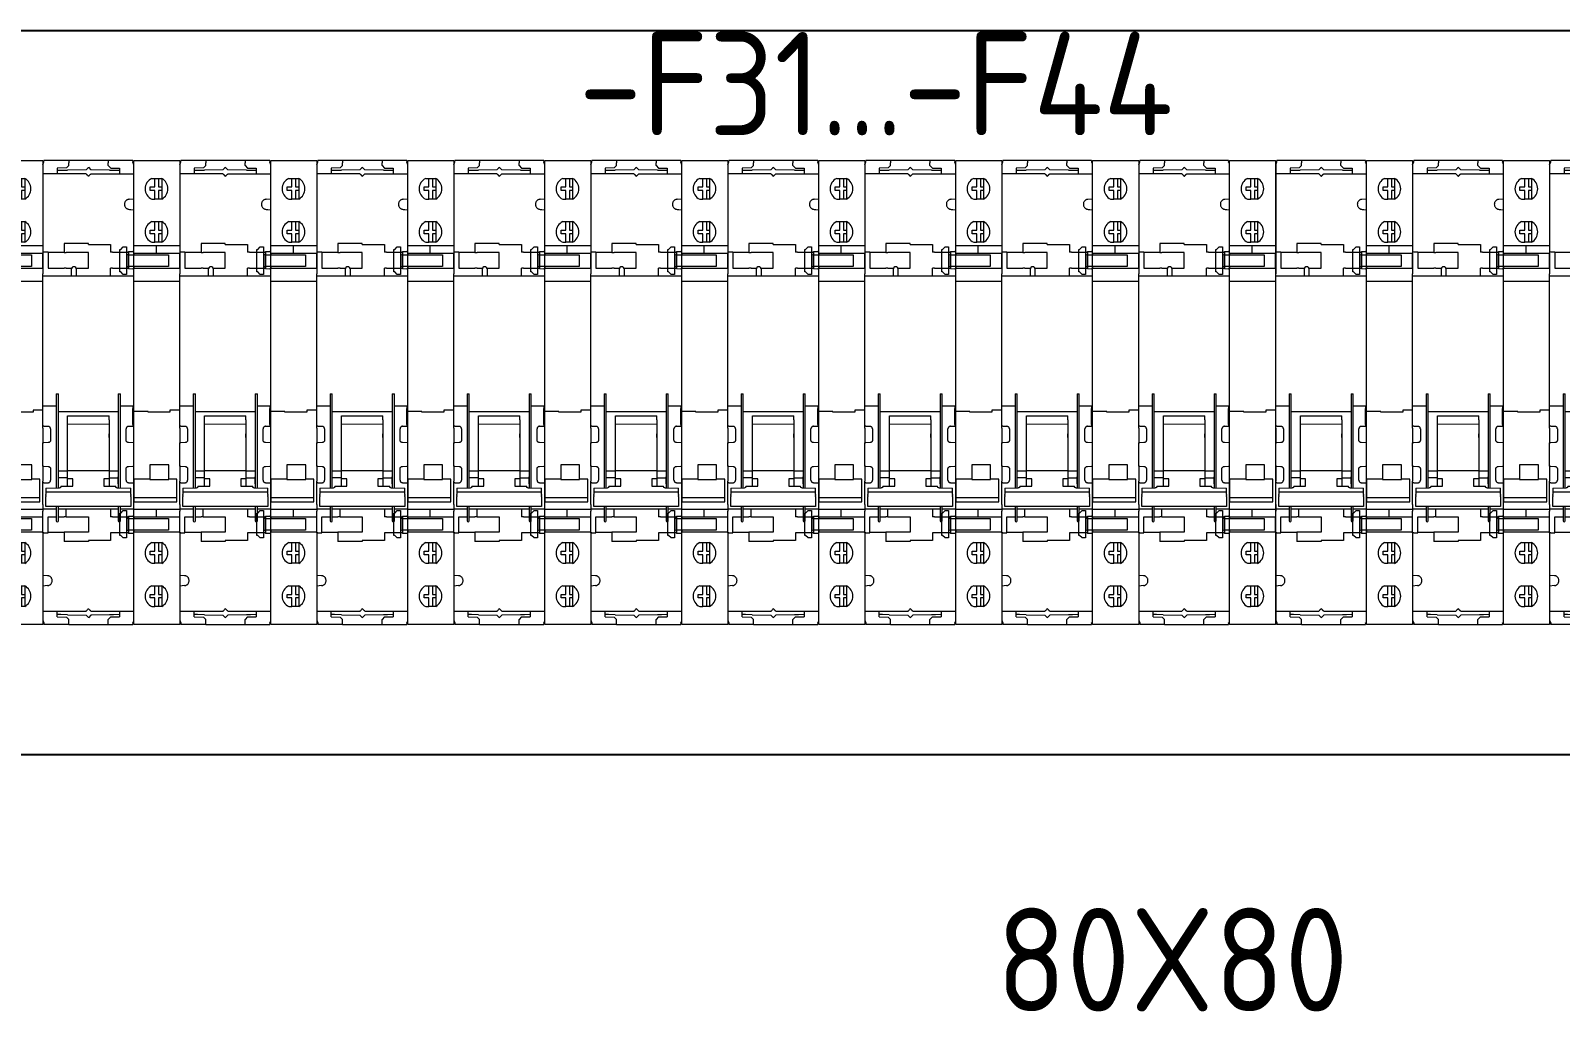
# Model space of a CAD drawing. Header units: millimetres. Extents: x 42356 to 50646, y 31507 to 39566.
# Drawn here: x 47599.7 to 47895.6, y 32901.3 to 33091 of the extents above; entities that cross this region are included whole.
import ezdxf
from ezdxf.enums import TextEntityAlignment as Align

# ---------------------------------------------------------------- set-up
doc = ezdxf.new("R2010")
doc.units = ezdxf.units.MM
doc.set_wipeout_variables(frame=1)
doc.layers.add('000-PI-Oprema', color=30, linetype='Continuous', lineweight=5)
for name, color, linetype in [('000-PI_TEXT', 7, 'Continuous'), ('002-PI-Kabelska kanalica', 150, 'Continuous'), ('004-PI-DIN Šina', 3, 'Continuous')]:
    doc.layers.add(name, color=color, linetype=linetype)
doc.styles.add('PI0', font='isocpeur.ttf', dxfattribs={"width": 0.9})

# ---------------------------------------------------------------- blocks, each defined once
blk = doc.blocks.new('*U117')
at = {"layer": '002-PI-Kabelska kanalica'}
blk.add_line((-20, -100), (-20, 606), dxfattribs=at)
blk = doc.blocks.new('*U103')
at = {"layer": '004-PI-DIN Šina'}
blk.add_lwpolyline([(540, -17.5), (540, 17.5), (0, 17.5), (0, -17.5)], close=True, dxfattribs=at)
for points in [[(0, 12.5), (540, 12.5)], [(0, -12.5), (540, -12.5)]]:
    blk.add_lwpolyline(points, dxfattribs=at)
blk = doc.blocks.new('*U118')
at = {"layer": '002-PI-Kabelska kanalica'}
blk.add_line((20, -100), (20, 446), dxfattribs=at)
blk = doc.blocks.new('pomoćni_LB')
at = {"layer": '000-PI-Oprema', "ltscale": 0.25}
for p, q in [((-2.68, 27.65), (-2.53, 27.65)), ((-2.68, 23.35), (-2.68, 27.65)), ((-2.53, 27.65), (-2.03, 28.15)), ((-2.53, 23.35), (-2.68, 23.35)), ((-2.03, 22.85), (-2.53, 23.35)), ((-2.68, -23.35), (-2.53, -23.35)), ((-2.68, -27.65), (-2.68, -23.35)), ((-2.53, -23.35), (-2.03, -22.85)), ((-2.53, -27.65), (-2.68, -27.65)), ((-2.03, -28.15), (-2.53, -27.65))]:
    blk.add_line(p, q, dxfattribs=at)
blk.add_wipeout([(0, 44.9), (8.9, 44.9), (8.9, -44.9), (0, -44.9)])
at = {"layer": '000-PI-Oprema'}
for p, q in [((0, 44.9), (8.9, 44.9)), ((0, -44.9), (0, 44.9)), ((8.9, 44.9), (8.9, -44.9)), ((8.9, -44.9), (0, -44.9))]:
    blk.add_line(p, q, dxfattribs=at)
at = {"layer": '000-PI-Oprema', "ltscale": 0.25}
for p, q in [((3.17, 39.05), (3.17, 39.75)), ((3.17, 39.75), (4.1, 39.75)), ((4.1, 39.05), (3.17, 39.05)), ((3.48, 41.4), (5.4, 41.4)), ((4.1, 39.75), (4.1, 41.4)), ((4.1, 41.4), (4.8, 41.4)), ((4.1, 37.4), (4.1, 39.05)), ((4.8, 41.4), (4.8, 39.75)), ((4.8, 39.75), (5.4, 39.75)), ((5.4, 39.05), (4.8, 39.05)), ((4.8, 39.05), (4.8, 37.4)), ((5.4, 41.4), (5.4, 37.4)), ((5.4, 39.75), (5.4, 39.05)), ((3.48, 37.4), (4.1, 37.4)), ((5.4, 37.4), (4.1, 37.4)), ((3.48, 33.05), (5.4, 33.05)), ((4.1, 31.4), (4.1, 33.05)), ((4.1, 33.05), (4.8, 33.05)), ((4.8, 33.05), (4.8, 31.4)), ((5.4, 33.05), (5.4, 29.05)), ((3.17, 30.7), (3.17, 31.4)), ((3.17, 31.4), (4.1, 31.4)), ((4.1, 30.7), (3.17, 30.7)), ((4.1, 29.05), (4.1, 30.7)), ((4.8, 31.4), (5.4, 31.4)), ((5.4, 30.7), (4.8, 30.7)), ((4.8, 30.7), (4.8, 29.05)), ((5.4, 31.4), (5.4, 30.7)), ((-2.03, 28.15), (-1.39, 28.15)), ((-1.39, 28.15), (-1.39, 22.85)), ((-0.98, 26.65), (-1.08, 26.65)), ((-1.08, 26.65), (-1.08, 24.35)), ((-0.98, 26.65), (6.69, 26.65)), ((-0.98, 24.35), (-0.98, 26.65)), ((0, 26.88), (0, 28.45)), ((0, 28.45), (8.9, 28.45)), ((0, 26.88), (0, 26.65)), ((8.9, 26.88), (0, 26.88)), ((3.48, 29.05), (4.1, 29.05)), ((5.4, 29.05), (4.1, 29.05)), ((4.3, 28.45), (4.3, 26.88)), ((6.69, 26.65), (6.69, 24.35)), ((8.9, 28.45), (8.9, 26.88)), ((8.9, 24.02), (8.9, 26.88)), ((-1.08, 24.35), (-0.98, 24.35)), ((6.69, 24.35), (-0.98, 24.35)), ((0, 24.35), (0, 24.02)), ((0, 24.02), (8.9, 24.02)), ((-1.39, 22.85), (-2.03, 22.85)), ((0, 21.55), (8.9, 21.55)), ((0, -3.65), (0, 21.55)), ((8.9, 21.55), (8.9, -3.4)), ((2.75, -3.65), (0, -3.65)), ((2.75, -3.83), (2.75, -3.65)), ((7, -3.83), (2.75, -3.83)), ((8.9, -3.4), (7, -3.4)), ((7, -3.4), (7, -3.83)), ((6.75, -13.97), (3.1, -13.97)), ((3.1, -13.97), (3.1, -16.74)), ((6.75, -16.74), (6.75, -13.97)), ((3.1, -16.74), (0, -16.74)), ((0, -16.74), (0, -21.14)), ((3.1, -16.74), (3.1, -16.82)), ((3.1, -16.82), (6.75, -16.82)), ((8.35, -16.74), (6.75, -16.74)), ((6.75, -16.82), (6.75, -16.74)), ((8.35, -21.14), (8.35, -16.74)), ((8.35, -20.4), (0, -20.35)), ((8.35, -21.14), (8.35, -20.4)), ((-2.03, -22.85), (-1.39, -22.85)), ((-1.39, -22.85), (-1.39, -28.15)), ((0, -21.14), (8.35, -21.14)), ((0, -24.12), (0, -22.55)), ((0, -22.55), (8.9, -22.55)), ((4.3, -22.55), (4.3, -24.12)), ((8.9, -22.55), (8.9, -24.12)), ((-0.98, -24.35), (-1.08, -24.35)), ((-1.08, -24.35), (-1.08, -26.65)), ((-0.98, -24.35), (6.69, -24.35)), ((-0.98, -26.65), (-0.98, -24.35)), ((0, -24.12), (0, -24.35)), ((8.9, -24.12), (0, -24.12)), ((6.69, -24.35), (6.69, -26.65)), ((8.9, -26.98), (8.9, -24.12)), ((-1.39, -28.15), (-2.03, -28.15)), ((-1.08, -26.65), (-0.98, -26.65)), ((6.69, -26.65), (-0.98, -26.65)), ((0, -26.65), (0, -26.98)), ((0, -26.98), (8.9, -26.98)), ((3.48, -29.05), (5.4, -29.05)), ((4.1, -30.7), (4.1, -29.05)), ((4.1, -29.05), (4.8, -29.05)), ((4.8, -29.05), (4.8, -30.7)), ((5.4, -29.05), (5.4, -33.05)), ((3.17, -31.4), (3.17, -30.7)), ((3.17, -30.7), (4.1, -30.7)), ((4.1, -31.4), (3.17, -31.4)), ((4.1, -33.05), (4.1, -31.4)), ((4.8, -30.7), (5.4, -30.7)), ((5.4, -31.4), (4.8, -31.4)), ((4.8, -31.4), (4.8, -33.05)), ((5.4, -30.7), (5.4, -31.4)), ((3.48, -33.05), (4.1, -33.05)), ((5.4, -33.05), (4.1, -33.05)), ((3.48, -37.4), (5.4, -37.4)), ((4.1, -39.05), (4.1, -37.4)), ((4.1, -37.4), (4.8, -37.4)), ((4.8, -37.4), (4.8, -39.05)), ((5.4, -37.4), (5.4, -41.4)), ((3.17, -39.75), (3.17, -39.05)), ((3.17, -39.05), (4.1, -39.05)), ((4.1, -39.75), (3.17, -39.75)), ((3.48, -41.4), (4.1, -41.4)), ((4.1, -41.4), (4.1, -39.75)), ((5.4, -41.4), (4.1, -41.4)), ((4.8, -39.05), (5.4, -39.05)), ((5.4, -39.75), (4.8, -39.75)), ((4.8, -39.75), (4.8, -41.4)), ((5.4, -39.05), (5.4, -39.75))]:
    blk.add_line(p, q, dxfattribs=at)
for centre, radius, start, end in [((4.4, 39.4), 2.2, 114.5954, 245.4046), ((4.33, 39.4), 2.27, 298.0766, 61.9234), ((4.4, 31.05), 2.2, 114.5954, 245.4046), ((4.33, 31.05), 2.27, 298.0766, 61.9234), ((-1.03, 27.01), 0.366, 189.9082, 277.8916), ((-1.03, 23.99), 0.366, 82.1084, 170.0918), ((-1.03, -23.99), 0.366, 189.9082, 277.8916), ((-1.03, -27.01), 0.366, 82.1084, 170.0918), ((4.4, -31.05), 2.2, 114.5954, 245.4046), ((4.33, -31.05), 2.27, 298.0766, 61.9234), ((4.4, -39.4), 2.2, 114.5954, 245.4046), ((4.33, -39.4), 2.27, 298.0766, 61.9234)]:
    blk.add_arc(centre, radius, start, end, dxfattribs=at)
blk = doc.blocks.new('5SY4106-7 - 1P')
blk.add_wipeout([(47748.91, 38724.85), (47749.11, 38725.4), (47749.11, 38725.7), (47766.31, 38725.7), (47766.31, 38725.4), (47766.51, 38724.85), (47766.51, 38636.75), (47766.31, 38636.16), (47766.31, 38635.9), (47749.11, 38635.9), (47749.11, 38636.21), (47748.91, 38636.75)]).dxf.layer = '000-PI-Oprema'
at = {"layer": '000-PI-Oprema'}
for p, q in [((47748.91, 38724.85), (47749.11, 38725.4)), ((47753.91, 38725.7), (47749.11, 38725.7)), ((47761.53, 38725.7), (47753.91, 38725.7)), ((47766.31, 38725.7), (47761.53, 38725.7)), ((47748.91, 38724.85), (47748.91, 38722.25)), ((47757.26, 38723.1), (47748.91, 38723.1)), ((47753.46, 38724.23), (47751.71, 38724.2)), ((47751.71, 38724.2), (47751.71, 38723.1)), ((47751.71, 38723.77), (47752.36, 38723.78)), ((47752.36, 38723.78), (47753.66, 38723.8)), ((47753.46, 38724.23), (47753.91, 38724.69)), ((47757.26, 38723.86), (47753.66, 38723.8)), ((47753.91, 38724.69), (47753.91, 38725.2)), ((47757.26, 38723.86), (47757.71, 38724.32)), ((47757.71, 38724.32), (47757.71, 38724.37)), ((47757.71, 38724.37), (47758.21, 38723.86)), ((47757.71, 38722.6), (47757.71, 38722.65)), ((47761.81, 38723.8), (47758.21, 38723.86)), ((47758.21, 38723.1), (47766.51, 38723.1)), ((47761.53, 38724.72), (47761.53, 38725.2)), ((47761.53, 38724.72), (47762.03, 38724.21)), ((47761.81, 38723.8), (47762.61, 38723.79)), ((47762.03, 38724.21), (47763.71, 38724.2)), ((47762.61, 38723.79), (47763.71, 38723.77)), ((47763.71, 38724.2), (47763.71, 38723.1)), ((47766.51, 38724.85), (47766.33, 38725.34)), ((47766.51, 38722.25), (47766.51, 38724.85)), ((47748.91, 38722.25), (47748.91, 38707.98)), ((47766.51, 38718.53), (47766.51, 38722.25)), ((47765.6, 38718.17), (47766.51, 38718.25)), ((47766.51, 38716.77), (47766.51, 38717.62)), ((47766.51, 38708.1), (47766.51, 38715.87)), ((47749.11, 38707.97), (47748.91, 38707.98)), ((47748.91, 38707.95), (47748.91, 38703.77)), ((47749.91, 38707.92), (47749.11, 38707.97)), ((47749.91, 38707.92), (47749.91, 38707.85)), ((47753.01, 38707.85), (47749.91, 38707.85)), ((47749.91, 38707.85), (47749.91, 38704.85)), ((47753.01, 38709.6), (47753.01, 38707.85)), ((47757.71, 38709.6), (47753.01, 38709.6)), ((47753.01, 38707.85), (47753.41, 38707.85)), ((47757.71, 38707.85), (47753.41, 38707.85)), ((47757.71, 38709.45), (47757.71, 38709.6)), ((47757.71, 38709.45), (47762.01, 38709.45)), ((47757.71, 38704.85), (47757.71, 38707.85)), ((47762.01, 38709.45), (47762.01, 38707.95)), ((47762.41, 38707.95), (47762.01, 38707.95)), ((47762.41, 38707.95), (47765.51, 38707.95)), ((47765.51, 38708.05), (47766.31, 38708.09)), ((47765.51, 38707.95), (47765.51, 38708.05)), ((47765.51, 38707.95), (47765.51, 38704.85)), ((47766.51, 38708.1), (47766.31, 38708.09)), ((47766.51, 38704.7), (47766.51, 38708.1)), ((47749.91, 38704.85), (47753.01, 38704.85)), ((47753.41, 38704.85), (47753.01, 38704.85)), ((47753.41, 38704.85), (47754.47, 38704.85)), ((47755.34, 38704.85), (47757.71, 38704.85)), ((47762.41, 38704.85), (47762.01, 38704.85)), ((47762.01, 38703.35), (47762.01, 38704.85)), ((47762.41, 38704.85), (47765.51, 38704.85)), ((47765.51, 38704.85), (47765.51, 38704.75)), ((47765.51, 38704.75), (47766.31, 38704.71)), ((47766.51, 38704.7), (47766.31, 38704.71)), ((47766.51, 38702.5), (47766.51, 38704.7)), ((47748.91, 38702.5), (47748.91, 38703.77)), ((47748.91, 38703.35), (47766.51, 38703.35)), ((47748.91, 38678.18), (47748.91, 38702.5)), ((47754.41, 38704.61), (47754.41, 38703.35)), ((47755.41, 38703.35), (47755.41, 38704.61)), ((47766.51, 38702.35), (47766.51, 38678.18)), ((47766.51, 38696.4), (47766.51, 38696.4)), ((47748.91, 38691.75), (47748.91, 38691.75)), ((47766.51, 38686.85), (47766.51, 38686.85)), ((47749.11, 38678.18), (47748.91, 38678.18)), ((47751.51, 38678.18), (47749.11, 38678.18)), ((47751.51, 38680.54), (47751.51, 38668.89)), ((47751.51, 38680.54), (47751.91, 38680.54)), ((47751.91, 38668.8), (47751.91, 38680.54)), ((47751.91, 38673.03), (47751.91, 38680.54)), ((47763.51, 38680.54), (47763.51, 38673.17)), ((47763.51, 38680.54), (47763.91, 38680.54)), ((47763.91, 38662.32), (47763.91, 38680.54)), ((47766.31, 38678.18), (47763.91, 38678.18)), ((47751.91, 38677.15), (47763.51, 38677.15)), ((47753.71, 38676.3), (47761.71, 38676.3)), ((47763.51, 38677.48), (47763.51, 38668.8)), ((47748.91, 38673.92), (47748.91, 38671.05)), ((47749.11, 38674.3), (47749.93, 38674.26)), ((47751.51, 38672.4), (47751.51, 38668.8)), ((47751.91, 38668.8), (47751.91, 38674.56)), ((47753.71, 38674.68), (47761.71, 38674.74)), ((47761.71, 38672.11), (47761.71, 38672.83)), ((47761.71, 38672.11), (47761.71, 38672.83)), ((47763.51, 38674.41), (47763.51, 38668.8)), ((47765.48, 38674.25), (47766.51, 38674.31)), ((47766.51, 38674.3), (47766.51, 38673.92)), ((47766.51, 38671.05), (47766.51, 38673.92)), ((47749.11, 38671.06), (47748.91, 38671.05)), ((47749.93, 38671.1), (47749.11, 38671.06)), ((47766.51, 38671.05), (47765.48, 38671.1)), ((47748.91, 38666.55), (47749.11, 38666.54)), ((47748.91, 38666.55), (47748.91, 38665.5)), ((47749.11, 38666.54), (47749.93, 38666.5)), ((47751.51, 38668.8), (47751.51, 38665.2)), ((47751.51, 38668.8), (47751.51, 38662.32)), ((47751.91, 38662.33), (47751.91, 38668.8)), ((47751.91, 38663.04), (47751.91, 38668.8)), ((47763.51, 38668.8), (47763.51, 38662.33)), ((47763.51, 38668.8), (47763.51, 38663.19)), ((47765.48, 38666.49), (47766.31, 38666.54)), ((47766.31, 38666.54), (47766.51, 38666.55)), ((47766.51, 38665.4), (47766.51, 38666.55)), ((47749.11, 38663.29), (47748.95, 38663.29)), ((47749.11, 38663.29), (47749.11, 38663.29)), ((47753.71, 38665.59), (47751.91, 38665.59)), ((47751.91, 38662.33), (47751.91, 38664.56)), ((47753.71, 38664.28), (47751.91, 38664.28)), ((47761.71, 38665.67), (47753.71, 38665.67)), ((47754.71, 38664.12), (47753.71, 38664.12)), ((47754.71, 38662.65), (47754.71, 38664.12)), ((47760.71, 38664.12), (47760.71, 38662.65)), ((47761.71, 38664.12), (47760.71, 38664.12)), ((47763.51, 38665.59), (47761.71, 38665.59)), ((47761.71, 38664.28), (47763.51, 38664.28)), ((47763.51, 38664.43), (47763.51, 38662.33)), ((47766.51, 38663.34), (47766.51, 38663.29)), ((47749.51, 38662.27), (47752.12, 38662.34)), ((47749.51, 38662.27), (47749.51, 38661.5)), ((47765.91, 38661.5), (47749.51, 38661.5)), ((47749.51, 38661.5), (47749.51, 38661.31)), ((47749.51, 38661.31), (47749.51, 38661.08)), ((47749.51, 38660.89), (47749.51, 38661.08)), ((47749.51, 38660.89), (47749.51, 38660.66)), ((47749.51, 38660.47), (47749.51, 38660.66)), ((47749.51, 38660.24), (47749.51, 38660.47)), ((47752.41, 38662.65), (47754.71, 38662.65)), ((47752.41, 38662.65), (47752.41, 38662.57)), ((47760.71, 38662.65), (47763.01, 38662.65)), ((47763.01, 38662.57), (47763.01, 38662.65)), ((47763.3, 38662.34), (47765.91, 38662.27)), ((47765.91, 38661.5), (47765.91, 38662.27)), ((47765.91, 38661.31), (47765.91, 38661.5)), ((47765.91, 38661.08), (47765.91, 38661.31)), ((47765.91, 38661.08), (47765.91, 38660.89)), ((47765.91, 38660.66), (47765.91, 38660.89)), ((47765.91, 38660.66), (47765.91, 38660.47)), ((47765.91, 38660.47), (47765.91, 38660.24)), ((47748.91, 38659.1), (47748.91, 38659.42)), ((47748.91, 38659.1), (47748.91, 38657.82)), ((47751.51, 38658.25), (47748.91, 38658.25)), ((47748.91, 38653.62), (47748.91, 38657.82)), ((47749.51, 38660.04), (47749.51, 38660.24)), ((47749.51, 38659.81), (47749.51, 38660.04)), ((47749.51, 38659.62), (47749.51, 38659.81)), ((47749.51, 38659.39), (47749.51, 38659.62)), ((47749.51, 38659.2), (47749.51, 38659.39)), ((47749.51, 38658.97), (47749.51, 38659.2)), ((47749.51, 38658.71), (47749.51, 38658.97)), ((47765.91, 38658.71), (47749.51, 38658.71)), ((47751.51, 38658.72), (47751.51, 38656)), ((47751.91, 38656), (47751.91, 38658.72)), ((47763.51, 38658.25), (47751.91, 38658.25)), ((47753.41, 38656.75), (47753.41, 38658.25)), ((47762.01, 38658.25), (47762.01, 38656.75)), ((47763.51, 38658.72), (47763.51, 38656)), ((47763.91, 38656), (47763.91, 38658.71)), ((47766.51, 38658.25), (47763.91, 38658.25)), ((47765.91, 38660.24), (47765.91, 38660.04)), ((47765.91, 38660.04), (47765.91, 38659.81)), ((47765.91, 38659.81), (47765.91, 38659.62)), ((47765.91, 38659.62), (47765.91, 38659.39)), ((47765.91, 38659.39), (47765.91, 38659.2)), ((47765.91, 38659.2), (47765.91, 38658.97)), ((47765.91, 38658.97), (47765.91, 38658.71)), ((47766.51, 38659.25), (47766.51, 38659.42)), ((47766.51, 38656.9), (47766.51, 38659.1)), ((47749.91, 38656.75), (47751.51, 38656.75)), ((47749.91, 38653.75), (47749.91, 38656.75)), ((47751.91, 38656.75), (47753.01, 38656.75)), ((47753.41, 38656.75), (47753.01, 38656.75)), ((47753.41, 38656.75), (47757.71, 38656.75)), ((47757.71, 38656.75), (47757.71, 38653.75)), ((47762.41, 38656.75), (47762.01, 38656.75)), ((47762.41, 38656.75), (47763.51, 38656.75)), ((47763.91, 38656.75), (47765.51, 38656.75)), ((47765.51, 38656.85), (47766.31, 38656.89)), ((47765.51, 38656.75), (47765.51, 38656.85)), ((47765.51, 38656.75), (47765.51, 38653.65)), ((47766.51, 38656.9), (47766.31, 38656.89)), ((47766.51, 38653.5), (47766.51, 38656.9)), ((47749.11, 38653.63), (47748.91, 38653.62)), ((47748.91, 38653.62), (47748.91, 38645.73)), ((47749.11, 38653.63), (47749.91, 38653.67)), ((47749.91, 38653.67), (47749.91, 38653.75)), ((47749.91, 38653.75), (47753.01, 38653.75)), ((47753.01, 38653.75), (47753.01, 38652)), ((47753.41, 38653.75), (47753.01, 38653.75)), ((47757.71, 38652), (47753.01, 38652)), ((47757.71, 38653.75), (47753.41, 38653.75)), ((47762.01, 38652.15), (47757.71, 38652.15)), ((47757.71, 38652.15), (47757.71, 38652)), ((47762.41, 38653.65), (47762.01, 38653.65)), ((47762.01, 38653.65), (47762.01, 38652.15)), ((47765.51, 38653.65), (47762.41, 38653.65)), ((47765.51, 38653.65), (47765.51, 38653.55)), ((47766.31, 38653.51), (47765.51, 38653.55)), ((47766.51, 38653.5), (47766.31, 38653.51)), ((47766.51, 38639.35), (47766.51, 38653.5)), ((47748.91, 38645.72), (47748.91, 38645.66)), ((47748.91, 38645.45), (47749.82, 38645.37)), ((47748.91, 38644.82), (47748.91, 38643.98)), ((47749.82, 38643.43), (47748.91, 38643.35)), ((47748.91, 38643.13), (47748.91, 38643.07)), ((47748.91, 38643.07), (47748.91, 38639.35)), ((47748.91, 38639.35), (47748.91, 38636.75)), ((47748.91, 38638.5), (47757.26, 38638.5)), ((47748.91, 38636.75), (47749.11, 38636.21)), ((47751.71, 38637.4), (47751.71, 38638.5)), ((47752.36, 38637.82), (47751.71, 38637.83)), ((47751.71, 38637.4), (47753.46, 38637.36)), ((47753.66, 38637.8), (47752.36, 38637.82)), ((47753.91, 38636.91), (47753.46, 38637.36)), ((47753.66, 38637.8), (47757.26, 38637.73)), ((47753.91, 38636.4), (47753.91, 38636.91)), ((47757.71, 38637.27), (47757.26, 38637.73)), ((47757.71, 38638.95), (47757.71, 38639)), ((47758.21, 38637.73), (47757.71, 38637.22)), ((47757.71, 38637.27), (47757.71, 38637.22)), ((47758.21, 38638.5), (47766.51, 38638.5)), ((47761.81, 38637.8), (47758.21, 38637.73)), ((47762.03, 38637.38), (47761.53, 38636.88)), ((47761.53, 38636.4), (47761.53, 38636.88)), ((47762.61, 38637.81), (47761.81, 38637.8)), ((47762.03, 38637.38), (47763.71, 38637.4)), ((47763.71, 38637.83), (47762.61, 38637.81)), ((47763.71, 38638.5), (47763.71, 38637.4)), ((47766.51, 38636.75), (47766.33, 38636.26)), ((47766.51, 38636.75), (47766.51, 38639.35)), ((47753.91, 38635.9), (47749.11, 38635.9)), ((47753.91, 38635.9), (47761.53, 38635.9)), ((47761.53, 38635.9), (47766.31, 38635.9))]:
    blk.add_line(p, q, dxfattribs=at)
for centre, radius, start, end in [((47754.91, 38704.61), 0.5, 0, 180), ((47751.71, 38656), 0.2, 180, 0), ((47763.71, 38656), 0.2, 180, 0)]:
    blk.add_arc(centre, radius, start, end, dxfattribs=at)
for points, knots in [([(47749.11, 38725.4), (47749.11, 38725.4), (47749.11, 38725.44), (47749.11, 38725.49), (47749.11, 38725.55), (47749.11, 38725.61), (47749.11, 38725.65), (47749.11, 38725.68), (47749.11, 38725.7), (47749.11, 38725.7), (47749.11, 38725.7)], [-1.16038, -1.16038, -1.16038, -1.16038, -1.116597, -0.950998, -0.785398, -0.619799, -0.454199, -0.2886, -0.123, 0, 0, 0, 0]), ([(47753.91, 38725.7), (47753.91, 38725.7), (47753.91, 38725.7), (47753.91, 38725.68), (47753.91, 38725.65), (47753.91, 38725.61), (47753.91, 38725.55), (47753.91, 38725.49), (47753.91, 38725.42), (47753.91, 38725.34), (47753.91, 38725.27), (47753.91, 38725.22), (47753.91, 38725.2)], [-1.570796, -1.570796, -1.570796, -1.570796, -1.447796, -1.282197, -1.116597, -0.950998, -0.785398, -0.619799, -0.454199, -0.2886, -0.123, 0, 0, 0, 0]), ([(47761.53, 38725.7), (47761.53, 38725.7), (47761.53, 38725.7), (47761.53, 38725.68), (47761.53, 38725.66), (47761.53, 38725.62), (47761.53, 38725.56), (47761.53, 38725.48), (47761.53, 38725.39), (47761.53, 38725.29), (47761.53, 38725.23), (47761.53, 38725.2)], [0, 0, 0, 0, 0.080758, 0.160392, 0.240099, 0.368585, 0.500066, 0.628554, 0.760036, 0.877963, 1, 1, 1, 1]), ([(47766.31, 38725.7), (47766.31, 38725.7), (47766.31, 38725.7), (47766.31, 38725.68), (47766.31, 38725.65), (47766.31, 38725.61), (47766.31, 38725.55), (47766.31, 38725.49), (47766.31, 38725.44), (47766.31, 38725.41), (47766.31, 38725.4)], [1.570796, 1.570796, 1.570796, 1.570796, 1.693796, 1.859396, 2.024995, 2.190595, 2.356194, 2.521794, 2.687394, 2.730075, 2.730075, 2.730075, 2.730075]), ([(47766.33, 38725.34), (47766.32, 38725.35), (47766.32, 38725.37), (47766.31, 38725.38), (47766.31, 38725.4), (47766.31, 38725.4), (47766.31, 38725.4)], [0, 0, 0, 0, 0.258491, 0.50433, 0.747935, 1, 1, 1, 1]), ([(47757.26, 38723.1), (47757.26, 38723.1), (47757.26, 38723.1), (47757.27, 38723.09), (47757.28, 38723.07), (47757.31, 38723.05), (47757.34, 38723.02), (47757.37, 38722.98), (47757.42, 38722.94), (47757.48, 38722.88), (47757.55, 38722.81), (47757.62, 38722.73), (47757.67, 38722.68), (47757.71, 38722.65)], [0, 0, 0, 0, 0.062296, 0.126533, 0.193458, 0.263732, 0.337928, 0.416532, 0.499954, 0.616956, 0.74996, 0.847499, 1, 1, 1, 1]), ([(47757.71, 38722.6), (47757.73, 38722.62), (47757.76, 38722.66), (47757.82, 38722.71), (47757.86, 38722.75), (47757.92, 38722.81), (47757.98, 38722.88), (47758.06, 38722.95), (47758.12, 38723.02), (47758.17, 38723.06), (47758.2, 38723.09), (47758.2, 38723.1), (47758.21, 38723.1)], [0, 0, 0, 0, 0.090545, 0.168639, 0.234282, 0.287481, 0.43101, 0.55447, 0.680803, 0.795519, 0.900929, 1, 1, 1, 1]), ([(47765.6, 38718.17), (47765.57, 38718.17), (47765.51, 38718.16), (47765.42, 38718.14), (47765.31, 38718.11), (47765.18, 38718.04), (47765.03, 38717.94), (47764.9, 38717.8), (47764.79, 38717.62), (47764.72, 38717.42), (47764.7, 38717.2), (47764.72, 38716.98), (47764.79, 38716.78), (47764.9, 38716.6), (47765.03, 38716.46), (47765.18, 38716.35), (47765.32, 38716.29), (47765.46, 38716.24), (47765.55, 38716.23), (47766.51, 38716.11)], [0, 0, 0, 0, 0.031513, 0.062833, 0.094232, 0.152293, 0.210532, 0.279327, 0.348301, 0.424071, 0.50002, 0.57579, 0.651739, 0.720534, 0.789508, 0.84757, 0.905809, 0.95275, 1, 1, 1, 1]), ([(47766.51, 38717.62), (47766.51, 38717.65), (47766.51, 38717.71), (47766.51, 38717.8), (47766.51, 38717.89), (47766.51, 38718), (47766.51, 38718.13), (47766.51, 38718.27), (47766.51, 38718.38), (47766.51, 38718.46), (47766.51, 38718.52), (47766.51, 38718.52), (47766.51, 38718.53)], [0, 0, 0, 0, 0.063226, 0.125803, 0.188341, 0.251452, 0.376592, 0.501921, 0.626467, 0.751307, 0.875445, 1, 1, 1, 1]), ([(47766.51, 38715.87), (47766.51, 38715.87), (47766.51, 38715.87), (47766.51, 38715.89), (47766.51, 38715.91), (47766.51, 38715.95), (47766.51, 38716.02), (47766.51, 38716.13), (47766.51, 38716.27), (47766.51, 38716.42), (47766.51, 38716.59), (47766.51, 38716.71), (47766.51, 38716.77)], [0, 0, 0, 0, 0.062559, 0.124508, 0.186449, 0.248985, 0.373436, 0.498372, 0.623308, 0.748842, 0.874147, 1, 1, 1, 1]), ([(47766.51, 38702.5), (47766.51, 38702.5), (47766.51, 38702.5), (47766.51, 38702.49), (47766.51, 38702.48), (47766.51, 38702.46), (47766.51, 38702.43), (47766.51, 38702.4), (47766.51, 38702.37), (47766.51, 38702.35), (47766.51, 38702.35)], [-0.000031, -0.000031, -0.000031, -0.000031, 0.089851, 0.3217, 0.553549, 0.785398, 1.017247, 1.249097, 1.480946, 1.570827, 1.570827, 1.570827, 1.570827]), ([(47748.91, 38676.94), (47748.91, 38676.96), (47748.91, 38677.01), (47748.91, 38677.1), (47748.91, 38677.22), (47748.91, 38677.36), (47748.91, 38677.51), (47748.91, 38677.68), (47748.91, 38677.85), (47748.91, 38678.02), (47748.91, 38678.13), (47748.91, 38678.18)], [-3.141598, -3.141598, -3.141598, -3.141598, -3.03253, -2.896859, -2.761188, -2.625517, -2.489847, -2.354176, -2.218505, -2.082834, -1.973766, -1.973766, -1.973766, -1.973766]), ([(47766.31, 38678.18), (47766.31, 38678.16), (47766.31, 38678.11), (47766.31, 38678.03), (47766.31, 38677.94), (47766.31, 38677.87), (47766.31, 38677.8), (47766.31, 38677.75), (47766.31, 38677.73), (47766.31, 38677.72)], [-1.167821, -1.167821, -1.167821, -1.167821, -1.031418, -0.852415, -0.673412, -0.494409, -0.315406, -0.136403, 0, 0, 0, 0]), ([(47766.51, 38678.18), (47766.51, 38678.13), (47766.51, 38678.02), (47766.51, 38677.85), (47766.51, 38677.68), (47766.51, 38677.51), (47766.51, 38677.36), (47766.51, 38677.22), (47766.51, 38677.1), (47766.51, 38677.01), (47766.51, 38676.96), (47766.51, 38676.94)], [3.544562, 3.544562, 3.544562, 3.544562, 3.653618, 3.789292, 3.924967, 4.060641, 4.196316, 4.33199, 4.467665, 4.603339, 4.712394, 4.712394, 4.712394, 4.712394]), ([(47748.91, 38674.31), (47748.91, 38674.46), (47748.91, 38674.81), (47748.91, 38675.32), (47748.91, 38675.82), (47748.91, 38676.27), (47748.91, 38676.64), (47748.91, 38676.85), (47748.91, 38676.94)], [-3.1305034, -3.1305034, -3.1305034, -3.1305034, -3.0638179, -2.9758987, -2.8879794, -2.8000601, -2.7121409, -2.6343661, -2.6343661, -2.6343661, -2.6343661]), ([(47753.71, 38675.48), (47753.71, 38675.51), (47753.71, 38675.56), (47753.71, 38675.65), (47753.71, 38675.74), (47753.71, 38675.88), (47753.71, 38676.06), (47753.71, 38676.22), (47753.71, 38676.3)], [0, 0, 0, 0, 0.125424, 0.250193, 0.374902, 0.500146, 0.749703, 1, 1, 1, 1]), ([(47753.71, 38673.32), (47753.71, 38673.39), (47753.71, 38673.53), (47753.71, 38673.73), (47753.71, 38673.94), (47753.71, 38674.13), (47753.71, 38674.32), (47753.71, 38674.57), (47753.71, 38674.86), (47753.71, 38675.19), (47753.71, 38675.38), (47753.71, 38675.48)], [0, 0, 0, 0, 0.083508, 0.166833, 0.25006, 0.333277, 0.416572, 0.500032, 0.666688, 0.83311, 1, 1, 1, 1]), ([(47761.71, 38675.48), (47761.71, 38675.51), (47761.71, 38675.6), (47761.71, 38675.74), (47761.71, 38675.91), (47761.71, 38676.1), (47761.71, 38676.23), (47761.71, 38676.3), (47761.71, 38676.3)], [3.7239569, 3.7239569, 3.7239569, 3.7239569, 3.8184071, 3.9326259, 4.0468447, 4.1610635, 4.2752823, 4.2758763, 4.2758763, 4.2758763, 4.2758763]), ([(47761.71, 38675.48), (47761.71, 38675.43), (47761.71, 38675.34), (47761.71, 38675.18), (47761.71, 38675.02), (47761.71, 38674.86), (47761.71, 38674.68), (47761.71, 38674.45), (47761.71, 38674.13), (47761.71, 38673.74), (47761.71, 38673.46), (47761.71, 38673.32)], [0, 0, 0, 0, 0.083508, 0.166833, 0.25006, 0.333277, 0.416572, 0.500032, 0.666688, 0.83311, 1, 1, 1, 1]), ([(47766.31, 38674.6), (47766.31, 38674.68), (47766.31, 38674.85), (47766.31, 38675.1), (47766.31, 38675.34), (47766.31, 38675.57), (47766.31, 38675.79), (47766.31, 38676.01), (47766.31, 38676.22), (47766.31, 38676.46), (47766.31, 38676.73), (47766.31, 38677.02), (47766.31, 38677.28), (47766.31, 38677.51), (47766.31, 38677.65), (47766.31, 38677.72)], [0, 0, 0, 0, 0.062752, 0.125296, 0.187701, 0.250034, 0.312364, 0.374759, 0.437288, 0.500017, 0.600242, 0.700074, 0.79979, 0.899673, 1, 1, 1, 1]), ([(47766.51, 38676.94), (47766.51, 38676.85), (47766.51, 38676.63), (47766.51, 38676.23), (47766.51, 38675.76), (47766.51, 38675.23), (47766.51, 38674.74), (47766.51, 38674.42), (47766.51, 38674.3)], [0.4339169, 0.4339169, 0.4339169, 0.4339169, 0.5147738, 0.6061775, 0.6975812, 0.788985, 0.8803887, 0.9303041, 0.9303041, 0.9303041, 0.9303041]), ([(47748.91, 38673.92), (47748.91, 38673.94), (47748.91, 38673.99), (47748.91, 38674.07), (47748.91, 38674.17), (47748.91, 38674.24), (47748.91, 38674.28), (47748.91, 38674.3), (47748.91, 38674.31), (47748.91, 38674.31)], [3.184172, 3.184172, 3.184172, 3.184172, 3.2169007, 3.3376929, 3.458485, 3.5792772, 3.7000694, 3.8208616, 3.8419971, 3.8419971, 3.8419971, 3.8419971]), ([(47749.11, 38674.3), (47749.08, 38674.3), (47749.03, 38674.3), (47748.98, 38674.3), (47748.95, 38674.31)], [0, 0, 0, 0, 0.50856, 1, 1, 1, 1]), ([(47750.41, 38673.76), (47750.41, 38673.78), (47750.4, 38673.83), (47750.39, 38673.89), (47750.37, 38673.95), (47750.33, 38674.02), (47750.27, 38674.11), (47750.18, 38674.18), (47750.06, 38674.24), (47749.98, 38674.25), (47749.93, 38674.26)], [0, 0, 0, 0, 0.089796, 0.178262, 0.266596, 0.356001, 0.517187, 0.674499, 0.839899, 1, 1, 1, 1]), ([(47750.41, 38673.76), (47750.41, 38673.7), (47750.41, 38673.58), (47750.41, 38673.39), (47750.41, 38673.21), (47750.41, 38673.08), (47750.41, 38673.01)], [0, 0, 0, 0, 0.25014, 0.5, 0.74986, 1, 1, 1, 1]), ([(47750.41, 38673.01), (47750.41, 38672.9), (47750.41, 38672.67), (47750.41, 38672.31), (47750.41, 38671.96), (47750.41, 38671.72), (47750.41, 38671.6)], [0, 0, 0, 0, 0.2501, 0.5, 0.7499, 1, 1, 1, 1]), ([(47751.91, 38672.95), (47751.91, 38673.03), (47751.91, 38673.18), (47751.91, 38673.4), (47751.91, 38673.62), (47751.91, 38673.83), (47751.91, 38674.03), (47751.91, 38674.24), (47751.91, 38674.44), (47751.91, 38674.56), (47751.91, 38674.63)], [0, 0, 0, 0, 0.12575, 0.250858, 0.375537, 0.5, 0.624463, 0.749142, 0.87425, 1, 1, 1, 1]), ([(47753.71, 38672), (47753.71, 38672.02), (47753.71, 38672.06), (47753.71, 38672.22), (47753.71, 38672.47), (47753.71, 38672.75), (47753.71, 38672.99), (47753.71, 38673.19), (47753.71, 38673.27), (47753.71, 38673.32)], [0, 0, 0, 0, 0.061956, 0.224268, 0.397781, 0.571293, 0.733605, 0.866551, 1, 1, 1, 1]), ([(47761.71, 38673.32), (47761.71, 38673.27), (47761.71, 38673.19), (47761.71, 38672.99), (47761.71, 38672.75), (47761.71, 38672.47), (47761.71, 38672.22), (47761.71, 38672.06), (47761.71, 38672.02), (47761.71, 38672)], [0, 0, 0, 0, 0.133283, 0.266404, 0.428731, 0.602259, 0.775787, 0.938114, 1, 1, 1, 1]), ([(47765.48, 38674.25), (47765.46, 38674.25), (47765.42, 38674.25), (47765.36, 38674.23), (47765.31, 38674.21), (47765.26, 38674.19), (47765.19, 38674.14), (47765.12, 38674.08), (47765.06, 38673.98), (47765.01, 38673.87), (47765.01, 38673.79), (47765.01, 38673.75)], [0, 0, 0, 0, 0.072873, 0.144923, 0.217512, 0.291971, 0.369536, 0.522495, 0.676626, 0.838758, 1, 1, 1, 1]), ([(47765.01, 38673.15), (47765.01, 38673.22), (47765.01, 38673.35), (47765.01, 38673.56), (47765.01, 38673.69), (47765.01, 38673.75)], [0, 0, 0, 0, 0.333419, 0.666581, 1, 1, 1, 1]), ([(47765.01, 38671.6), (47765.01, 38671.71), (47765.01, 38671.92), (47765.01, 38672.23), (47765.01, 38672.54), (47765.01, 38672.84), (47765.01, 38673.05), (47765.01, 38673.15)], [0, 0, 0, 0, 0.200123, 0.400061, 0.599939, 0.799877, 1, 1, 1, 1]), ([(47748.91, 38666.55), (47748.91, 38666.83), (47748.91, 38667.42), (47748.91, 38668.33), (47748.91, 38669.27), (47748.91, 38670.18), (47748.91, 38670.77), (47748.91, 38671.05)], [-2.9973945, -2.9973945, -2.9973945, -2.9973945, -2.9274212, -2.8500039, -2.7725867, -2.6951694, -2.6251961, -2.6251961, -2.6251961, -2.6251961]), ([(47750.41, 38671.6), (47750.41, 38671.58), (47750.4, 38671.53), (47750.39, 38671.46), (47750.37, 38671.4), (47750.34, 38671.35), (47750.31, 38671.3), (47750.26, 38671.24), (47750.17, 38671.17), (47750.06, 38671.12), (47749.97, 38671.11), (47749.93, 38671.1)], [0, 0, 0, 0, 0.095991, 0.18694, 0.272854, 0.353746, 0.429629, 0.500518, 0.670339, 0.836728, 1, 1, 1, 1]), ([(47753.71, 38665.59), (47753.71, 38665.68), (47753.71, 38665.84), (47753.71, 38666.1), (47753.71, 38666.35), (47753.71, 38666.61), (47753.71, 38666.88), (47753.71, 38667.33), (47753.71, 38667.96), (47753.71, 38668.8), (47753.71, 38669.63), (47753.71, 38670.36), (47753.71, 38670.98), (47753.71, 38671.5), (47753.71, 38671.84), (47753.71, 38672)], [0, 0, 0, 0, 0.041319, 0.082538, 0.123706, 0.164869, 0.206076, 0.247373, 0.373654, 0.500018, 0.626299, 0.752662, 0.835118, 0.917437, 1, 1, 1, 1]), ([(47761.71, 38672), (47761.71, 38671.92), (47761.71, 38671.75), (47761.71, 38671.5), (47761.71, 38671.24), (47761.71, 38670.98), (47761.71, 38670.72), (47761.71, 38670.27), (47761.71, 38669.63), (47761.71, 38668.8), (47761.71, 38667.97), (47761.71, 38667.24), (47761.71, 38666.61), (47761.71, 38666.1), (47761.71, 38665.76), (47761.71, 38665.59)], [0, 0, 0, 0, 0.041319, 0.082538, 0.123706, 0.164869, 0.206076, 0.247373, 0.373654, 0.500018, 0.626299, 0.752662, 0.835118, 0.917437, 1, 1, 1, 1]), ([(47765.48, 38671.1), (47765.46, 38671.1), (47765.42, 38671.11), (47765.36, 38671.12), (47765.3, 38671.15), (47765.24, 38671.18), (47765.19, 38671.21), (47765.13, 38671.27), (47765.07, 38671.35), (47765.02, 38671.47), (47765.01, 38671.55), (47765.01, 38671.6)], [0, 0, 0, 0, 0.081411, 0.163571, 0.246519, 0.330297, 0.414943, 0.500495, 0.647, 0.813478, 1, 1, 1, 1]), ([(47766.51, 38671.05), (47766.51, 38670.77), (47766.51, 38670.18), (47766.51, 38669.27), (47766.51, 38668.33), (47766.51, 38667.42), (47766.51, 38666.83), (47766.51, 38666.55)], [1.3845473, 1.3845473, 1.3845473, 1.3845473, 1.4545769, 1.5320565, 1.6095361, 1.6870157, 1.7570453, 1.7570453, 1.7570453, 1.7570453]), ([(47749.93, 38666.5), (47749.95, 38666.49), (47749.99, 38666.49), (47750.06, 38666.48), (47750.12, 38666.45), (47750.17, 38666.42), (47750.22, 38666.38), (47750.28, 38666.33), (47750.34, 38666.25), (47750.4, 38666.13), (47750.4, 38666.04), (47750.41, 38666)], [0, 0, 0, 0, 0.081414, 0.163575, 0.246524, 0.330302, 0.414946, 0.500495, 0.647008, 0.813485, 1, 1, 1, 1]), ([(47765.01, 38666), (47765.01, 38666.02), (47765.01, 38666.07), (47765.02, 38666.13), (47765.05, 38666.19), (47765.07, 38666.25), (47765.11, 38666.3), (47765.16, 38666.36), (47765.24, 38666.42), (47765.35, 38666.48), (47765.44, 38666.49), (47765.48, 38666.49)], [0, 0, 0, 0, 0.095996, 0.186947, 0.272862, 0.353753, 0.429633, 0.500518, 0.670343, 0.836732, 1, 1, 1, 1]), ([(47748.91, 38665.5), (47748.91, 38665.49), (47748.91, 38665.48), (47748.91, 38665.39), (47748.91, 38665.25), (47748.91, 38665.06), (47748.91, 38664.82), (47748.91, 38664.56), (47748.91, 38664.27), (47748.91, 38664.01), (47748.91, 38663.83), (47748.91, 38663.67)], [0, 0, 0, 0, 0.125617, 0.251374, 0.373227, 0.495215, 0.61017, 0.72526, 0.831211, 0.937299, 1, 1, 1, 1]), ([(47748.91, 38663.29), (47748.91, 38663.29), (47748.91, 38663.3), (47748.91, 38663.31), (47748.91, 38663.36), (47748.91, 38663.43), (47748.91, 38663.52), (47748.91, 38663.61), (47748.91, 38663.66), (47748.91, 38663.67)], [5.5827809, 5.5827809, 5.5827809, 5.5827809, 5.6039163, 5.7247085, 5.8455007, 5.9662929, 6.0870851, 6.2078773, 6.2406059, 6.2406059, 6.2406059, 6.2406059]), ([(47748.91, 38660.66), (47748.91, 38660.75), (47748.91, 38660.96), (47748.91, 38661.33), (47748.91, 38661.78), (47748.91, 38662.28), (47748.91, 38662.79), (47748.91, 38663.14), (47748.91, 38663.29)], [-3.1415924, -3.1415924, -3.1415924, -3.1415924, -3.0638179, -2.9758987, -2.8879794, -2.8000601, -2.7121409, -2.6454554, -2.6454554, -2.6454554, -2.6454554]), ([(47749.93, 38663.34), (47749.95, 38663.34), (47750, 38663.34), (47750.06, 38663.36), (47750.12, 38663.38), (47750.19, 38663.42), (47750.27, 38663.48), (47750.34, 38663.58), (47750.4, 38663.7), (47750.4, 38663.79), (47750.41, 38663.84)], [0, 0, 0, 0, 0.077945, 0.155461, 0.234219, 0.315814, 0.472015, 0.633013, 0.815923, 1, 1, 1, 1]), ([(47750.41, 38666), (47750.41, 38665.88), (47750.41, 38665.64), (47750.41, 38665.28), (47750.41, 38664.93), (47750.41, 38664.7), (47750.41, 38664.58)], [0, 0, 0, 0, 0.2501, 0.5, 0.7499, 1, 1, 1, 1]), ([(47750.41, 38664.58), (47750.41, 38664.52), (47750.41, 38664.39), (47750.41, 38664.2), (47750.41, 38664.02), (47750.41, 38663.9), (47750.41, 38663.84)], [0, 0, 0, 0, 0.25014, 0.5, 0.74986, 1, 1, 1, 1]), ([(47753.71, 38664.28), (47753.71, 38664.32), (47753.71, 38664.41), (47753.71, 38664.61), (47753.71, 38664.85), (47753.71, 38665.13), (47753.71, 38665.38), (47753.71, 38665.53), (47753.71, 38665.58), (47753.71, 38665.59)], [0, 0, 0, 0, 0.133283, 0.266404, 0.428731, 0.602259, 0.775787, 0.938114, 1, 1, 1, 1]), ([(47753.71, 38662.65), (47753.71, 38662.79), (47753.71, 38663.25), (47753.71, 38663.86), (47753.71, 38664.28)], [0, 0, 0, 0, 0.31034, 1, 1, 1, 1]), ([(47761.71, 38665.59), (47761.71, 38665.58), (47761.71, 38665.53), (47761.71, 38665.38), (47761.71, 38665.13), (47761.71, 38664.85), (47761.71, 38664.61), (47761.71, 38664.41), (47761.71, 38664.32), (47761.71, 38664.28)], [0, 0, 0, 0, 0.061956, 0.224268, 0.397781, 0.571293, 0.733605, 0.866551, 1, 1, 1, 1]), ([(47761.71, 38664.28), (47761.71, 38663.86), (47761.71, 38663.25), (47761.71, 38662.79), (47761.71, 38662.65)], [0, 0, 0, 0, 0.68966, 1, 1, 1, 1]), ([(47765.01, 38664.45), (47765.01, 38664.55), (47765.01, 38664.75), (47765.01, 38665.06), (47765.01, 38665.37), (47765.01, 38665.68), (47765.01, 38665.89), (47765.01, 38666)], [0, 0, 0, 0, 0.200123, 0.400061, 0.599939, 0.799877, 1, 1, 1, 1]), ([(47765.01, 38663.84), (47765.01, 38663.91), (47765.01, 38664.04), (47765.01, 38664.24), (47765.01, 38664.38), (47765.01, 38664.45)], [0, 0, 0, 0, 0.333419, 0.666581, 1, 1, 1, 1]), ([(47765.01, 38663.84), (47765.01, 38663.82), (47765.01, 38663.78), (47765.02, 38663.72), (47765.04, 38663.66), (47765.07, 38663.6), (47765.12, 38663.53), (47765.19, 38663.45), (47765.27, 38663.4), (47765.37, 38663.36), (47765.44, 38663.35), (47765.48, 38663.35)], [0, 0, 0, 0, 0.084577, 0.16806, 0.251451, 0.335757, 0.47014, 0.601907, 0.739797, 0.869971, 1, 1, 1, 1]), ([(47766.51, 38663.34), (47766.51, 38663.81), (47766.51, 38663.96), (47766.51, 38664.2), (47766.51, 38664.49), (47766.51, 38664.74), (47766.51, 38664.97), (47766.51, 38665.15), (47766.51, 38665.35), (47766.51, 38665.38), (47766.51, 38665.4)], [0, 0, 0, 0, 0.045378, 0.153342, 0.261449, 0.378587, 0.495868, 0.620035, 0.744345, 1, 1, 1, 1]), ([(47766.51, 38660.66), (47766.51, 38660.69), (47766.51, 38660.77), (47766.51, 38660.89), (47766.51, 38661.01), (47766.51, 38661.15), (47766.51, 38661.29), (47766.51, 38661.44), (47766.51, 38661.59), (47766.51, 38661.81), (47766.51, 38662.1), (47766.51, 38662.47), (47766.51, 38662.87), (47766.51, 38663.15), (47766.51, 38663.29)], [0, 0, 0, 0, 0.062728, 0.125272, 0.18769, 0.250045, 0.312396, 0.374803, 0.437328, 0.500029, 0.625194, 0.749922, 0.874696, 1, 1, 1, 1]), ([(47748.91, 38659.42), (47748.91, 38659.46), (47748.91, 38659.57), (47748.91, 38659.74), (47748.91, 38659.92), (47748.91, 38660.08), (47748.91, 38660.24), (47748.91, 38660.38), (47748.91, 38660.5), (47748.91, 38660.59), (47748.91, 38660.64), (47748.91, 38660.66)], [-3.141598, -3.141598, -3.141598, -3.141598, -3.03253, -2.896859, -2.761188, -2.625517, -2.489847, -2.354176, -2.218505, -2.082834, -1.973766, -1.973766, -1.973766, -1.973766]), ([(47752.41, 38662.57), (47752.41, 38662.56), (47752.4, 38662.54), (47752.39, 38662.5), (47752.37, 38662.46), (47752.34, 38662.42), (47752.3, 38662.39), (47752.26, 38662.37), (47752.21, 38662.35), (47752.16, 38662.34), (47752.13, 38662.34), (47752.12, 38662.34)], [0, 0, 0, 0, 0.115481, 0.301962, 0.488443, 0.674923, 0.861404, 1.047885, 1.234365, 1.420846, 1.536327, 1.536327, 1.536327, 1.536327]), ([(47763.3, 38662.34), (47763.28, 38662.34), (47763.25, 38662.34), (47763.21, 38662.35), (47763.16, 38662.37), (47763.11, 38662.39), (47763.07, 38662.42), (47763.04, 38662.46), (47763.02, 38662.5), (47763.01, 38662.54), (47763.01, 38662.56), (47763.01, 38662.57)], [0, 0, 0, 0, 0.115481, 0.301962, 0.488443, 0.674923, 0.861404, 1.047885, 1.234365, 1.420846, 1.536327, 1.536327, 1.536327, 1.536327]), ([(47766.51, 38659.42), (47766.51, 38659.45), (47766.51, 38659.51), (47766.51, 38659.61), (47766.51, 38659.7), (47766.51, 38659.83), (47766.51, 38659.99), (47766.51, 38660.16), (47766.51, 38660.32), (47766.51, 38660.46), (47766.51, 38660.57), (47766.51, 38660.63), (47766.51, 38660.66)], [0, 0, 0, 0, 0.061391, 0.122427, 0.18342, 0.24468, 0.372209, 0.500076, 0.627605, 0.755472, 0.877481, 1, 1, 1, 1]), ([(47766.51, 38659.1), (47766.51, 38659.1), (47766.51, 38659.1), (47766.51, 38659.12), (47766.51, 38659.15), (47766.51, 38659.19), (47766.51, 38659.23), (47766.51, 38659.25)], [0, 0, 0, 0, 0.169382, 0.332374, 0.500748, 0.7482, 1, 1, 1, 1]), ([(47748.91, 38645.66), (47748.91, 38645.54), (47748.91, 38645.44), (47748.91, 38645.17), (47748.91, 38644.94), (47748.91, 38644.82)], [0, 0, 0, 0, 0.221244, 0.610423, 1, 1, 1, 1]), ([(47748.91, 38643.98), (47748.91, 38643.86), (47748.91, 38643.62), (47748.91, 38643.33), (47748.91, 38643.15), (47748.91, 38643.13), (47748.91, 38643.13)], [0, 0, 0, 0, 0.310418, 0.620519, 0.930169, 1, 1, 1, 1]), ([(47749.82, 38643.43), (47749.85, 38643.43), (47749.91, 38643.44), (47749.99, 38643.46), (47750.11, 38643.5), (47750.23, 38643.56), (47750.38, 38643.66), (47750.51, 38643.8), (47750.62, 38643.98), (47750.69, 38644.18), (47750.71, 38644.4), (47750.69, 38644.62), (47750.62, 38644.82), (47750.51, 38645), (47750.38, 38645.13), (47750.23, 38645.24), (47750.09, 38645.31), (47749.95, 38645.35), (47749.86, 38645.36), (47749.82, 38645.37)], [0, 0, 0, 0, 0.031513, 0.062834, 0.094232, 0.152293, 0.210532, 0.279327, 0.348301, 0.424071, 0.50002, 0.57579, 0.651739, 0.720534, 0.789508, 0.847569, 0.905809, 0.95275, 1, 1, 1, 1]), ([(47757.26, 38638.5), (47757.26, 38638.5), (47757.26, 38638.5), (47757.27, 38638.51), (47757.28, 38638.52), (47757.31, 38638.55), (47757.35, 38638.59), (47757.43, 38638.67), (47757.55, 38638.79), (47757.65, 38638.89), (47757.71, 38638.95)], [0, 0, 0, 0, 0.061768, 0.123218, 0.18562, 0.250191, 0.369561, 0.500301, 0.739159, 1, 1, 1, 1]), ([(47758.21, 38638.5), (47758.21, 38638.5), (47758.2, 38638.5), (47758.19, 38638.51), (47758.18, 38638.52), (47758.16, 38638.55), (47758.13, 38638.57), (47758.1, 38638.61), (47758.05, 38638.65), (47757.98, 38638.72), (47757.9, 38638.8), (47757.81, 38638.9), (47757.74, 38638.96), (47757.71, 38639)], [0, 0, 0, 0, 0.05611, 0.113821, 0.173761, 0.236494, 0.302508, 0.372227, 0.446008, 0.569361, 0.71286, 0.831554, 1, 1, 1, 1]), ([(47749.11, 38636.21), (47749.11, 38636.18), (47749.11, 38636.12), (47749.11, 38636.04), (47749.11, 38635.98), (47749.11, 38635.93), (47749.11, 38635.9), (47749.11, 38635.9), (47749.11, 38635.9)], [0.2486537, 0.2486537, 0.2486537, 0.2486537, 0.3685854, 0.5000663, 0.6285535, 0.7600358, 0.8779631, 1, 1, 1, 1]), ([(47753.91, 38635.9), (47753.91, 38635.9), (47753.91, 38635.9), (47753.91, 38635.91), (47753.91, 38635.94), (47753.91, 38635.98), (47753.91, 38636.04), (47753.91, 38636.12), (47753.91, 38636.21), (47753.91, 38636.3), (47753.91, 38636.37), (47753.91, 38636.4)], [0, 0, 0, 0, 0.080758, 0.160392, 0.240099, 0.368585, 0.500066, 0.628554, 0.760036, 0.877963, 1, 1, 1, 1]), ([(47761.53, 38635.9), (47761.53, 38635.9), (47761.53, 38635.9), (47761.53, 38635.92), (47761.53, 38635.95), (47761.53, 38635.99), (47761.53, 38636.04), (47761.53, 38636.11), (47761.53, 38636.18), (47761.53, 38636.26), (47761.53, 38636.33), (47761.53, 38636.38), (47761.53, 38636.4)], [0, 0, 0, 0, 0.123, 0.2886, 0.454199, 0.619799, 0.785398, 0.950998, 1.116597, 1.282197, 1.447796, 1.570796, 1.570796, 1.570796, 1.570796]), ([(47766.31, 38636.2), (47766.31, 38636.2), (47766.31, 38636.2), (47766.31, 38636.21), (47766.32, 38636.23), (47766.32, 38636.25), (47766.33, 38636.26)], [0, 0, 0, 0, 0.252065, 0.49567, 0.741509, 1, 1, 1, 1]), ([(47766.31, 38636.2), (47766.31, 38636.19), (47766.31, 38636.16), (47766.31, 38636.11), (47766.31, 38636.04), (47766.31, 38635.99), (47766.31, 38635.95), (47766.31, 38635.92), (47766.31, 38635.9), (47766.31, 38635.9), (47766.31, 38635.9)], [0.411517, 0.411517, 0.411517, 0.411517, 0.454199, 0.619799, 0.785398, 0.950998, 1.116597, 1.282197, 1.447796, 1.570796, 1.570796, 1.570796, 1.570796])]:
    blk.add_open_spline(points, degree=3, knots=knots, dxfattribs=at)
for points in [[(47748.91, 38674.31), (47748.91, 38674.31), (47748.92, 38674.31), (47748.92, 38674.31)], [(47748.95, 38674.31), (47748.94, 38674.31), (47748.93, 38674.31), (47748.92, 38674.31)], [(47766.31, 38674.6), (47766.31, 38674.5), (47766.31, 38674.4), (47766.31, 38674.3)], [(47748.92, 38663.29), (47748.92, 38663.29), (47748.91, 38663.29), (47748.91, 38663.29)], [(47748.92, 38663.29), (47748.93, 38663.29), (47748.94, 38663.29), (47748.95, 38663.29)], [(47749.11, 38663.29), (47749.38, 38663.31), (47749.66, 38663.32), (47749.93, 38663.34)], [(47763.51, 38663.12), (47763.51, 38663.55), (47763.51, 38664.02), (47763.51, 38664.51)], [(47765.48, 38663.35), (47765.76, 38663.33), (47766.03, 38663.32), (47766.51, 38663.29)]]:
    blk.add_open_spline(points, degree=3, dxfattribs=at)

msp = doc.modelspace()

# ---------------------------------------------------------------- block references
at = {"rotation": 270}
for name, p in [('*U118', (47647.526, 33110.989)), ('*U117', (47567.526, 32930.989))]:
    msp.add_blockref(name, p, dxfattribs=at)
msp.add_blockref('*U103', (47547.526, 33020.989))

# ---------------------------------------------------------------- texts
at = {"insert": (47820.526, 32911.265), "char_height": 20, "width": 16.78721, "attachment_point": 5, "style": 'PI0'}
msp.add_mtext('80X80', dxfattribs=at)
at = {"layer": '000-PI_TEXT', "style": 'PI0', "width": 0.9}
msp.add_text('-F31...-F44', height=20, dxfattribs=at).set_placement((47763.197, 33080.756), align=Align.MIDDLE)

# ---------------------------------------------------------------- next in the draw order: block references
at = {"layer": '000-PI-Oprema', "ltscale": 0.25}
msp.add_blockref('pomoćni_LB', (47593.126, 33020.989), dxfattribs=at)

# ---------------------------------------------------------------- next in the draw order: block references
at = {"layer": '000-PI-Oprema'}
msp.add_blockref('5SY4106-7 - 1P', (-146.88, -5659.81), dxfattribs=at)

# ---------------------------------------------------------------- next in the draw order: block references
at = {"layer": '000-PI-Oprema', "ltscale": 0.25}
msp.add_blockref('pomoćni_LB', (47619.626, 33020.989), dxfattribs=at)

# ---------------------------------------------------------------- next in the draw order: block references
at = {"layer": '000-PI-Oprema'}
msp.add_blockref('5SY4106-7 - 1P', (-120.38, -5659.81), dxfattribs=at)

# ---------------------------------------------------------------- next in the draw order: block references
at = {"layer": '000-PI-Oprema', "ltscale": 0.25}
msp.add_blockref('pomoćni_LB', (47646.126, 33020.989), dxfattribs=at)

# ---------------------------------------------------------------- next in the draw order: block references
at = {"layer": '000-PI-Oprema'}
msp.add_blockref('5SY4106-7 - 1P', (-93.881, -5659.81), dxfattribs=at)

# ---------------------------------------------------------------- next in the draw order: block references
at = {"layer": '000-PI-Oprema', "ltscale": 0.25}
msp.add_blockref('pomoćni_LB', (47672.626, 33020.989), dxfattribs=at)

# ---------------------------------------------------------------- next in the draw order: block references
at = {"layer": '000-PI-Oprema'}
msp.add_blockref('5SY4106-7 - 1P', (-67.381, -5659.81), dxfattribs=at)

# ---------------------------------------------------------------- next in the draw order: block references
at = {"layer": '000-PI-Oprema', "ltscale": 0.25}
msp.add_blockref('pomoćni_LB', (47699.125, 33020.989), dxfattribs=at)

# ---------------------------------------------------------------- next in the draw order: block references
at = {"layer": '000-PI-Oprema'}
msp.add_blockref('5SY4106-7 - 1P', (-40.881, -5659.81), dxfattribs=at)

# ---------------------------------------------------------------- next in the draw order: block references
at = {"layer": '000-PI-Oprema', "ltscale": 0.25}
msp.add_blockref('pomoćni_LB', (47725.625, 33020.989), dxfattribs=at)

# ---------------------------------------------------------------- next in the draw order: block references
at = {"layer": '000-PI-Oprema'}
msp.add_blockref('5SY4106-7 - 1P', (-14.381, -5659.81), dxfattribs=at)

# ---------------------------------------------------------------- next in the draw order: block references
at = {"layer": '000-PI-Oprema', "ltscale": 0.25}
msp.add_blockref('pomoćni_LB', (47752.125, 33020.989), dxfattribs=at)

# ---------------------------------------------------------------- next in the draw order: block references
at = {"layer": '000-PI-Oprema'}
msp.add_blockref('5SY4106-7 - 1P', (12.119, -5659.81), dxfattribs=at)

# ---------------------------------------------------------------- next in the draw order: block references
at = {"layer": '000-PI-Oprema', "ltscale": 0.25}
msp.add_blockref('pomoćni_LB', (47778.625, 33020.989), dxfattribs=at)

# ---------------------------------------------------------------- next in the draw order: block references
at = {"layer": '000-PI-Oprema'}
msp.add_blockref('5SY4106-7 - 1P', (38.619, -5659.81), dxfattribs=at)

# ---------------------------------------------------------------- next in the draw order: block references
at = {"layer": '000-PI-Oprema', "ltscale": 0.25}
msp.add_blockref('pomoćni_LB', (47805.125, 33020.989), dxfattribs=at)

# ---------------------------------------------------------------- next in the draw order: block references
at = {"layer": '000-PI-Oprema'}
msp.add_blockref('5SY4106-7 - 1P', (65.119, -5659.81), dxfattribs=at)

# ---------------------------------------------------------------- next in the draw order: block references
at = {"layer": '000-PI-Oprema', "ltscale": 0.25}
msp.add_blockref('pomoćni_LB', (47831.625, 33020.989), dxfattribs=at)

# ---------------------------------------------------------------- next in the draw order: block references
at = {"layer": '000-PI-Oprema'}
msp.add_blockref('5SY4106-7 - 1P', (91.619, -5659.81), dxfattribs=at)

# ---------------------------------------------------------------- next in the draw order: block references
at = {"layer": '000-PI-Oprema', "ltscale": 0.25}
msp.add_blockref('pomoćni_LB', (47858.125, 33020.989), dxfattribs=at)

# ---------------------------------------------------------------- next in the draw order: block references
at = {"layer": '000-PI-Oprema'}
msp.add_blockref('5SY4106-7 - 1P', (118.119, -5659.81), dxfattribs=at)

# ---------------------------------------------------------------- next in the draw order: block references
at = {"layer": '000-PI-Oprema', "ltscale": 0.25}
msp.add_blockref('pomoćni_LB', (47884.625, 33020.989), dxfattribs=at)

# ---------------------------------------------------------------- next in the draw order: block references
at = {"layer": '000-PI-Oprema'}
msp.add_blockref('5SY4106-7 - 1P', (144.619, -5659.81), dxfattribs=at)

doc.saveas('drawing.dxf')
